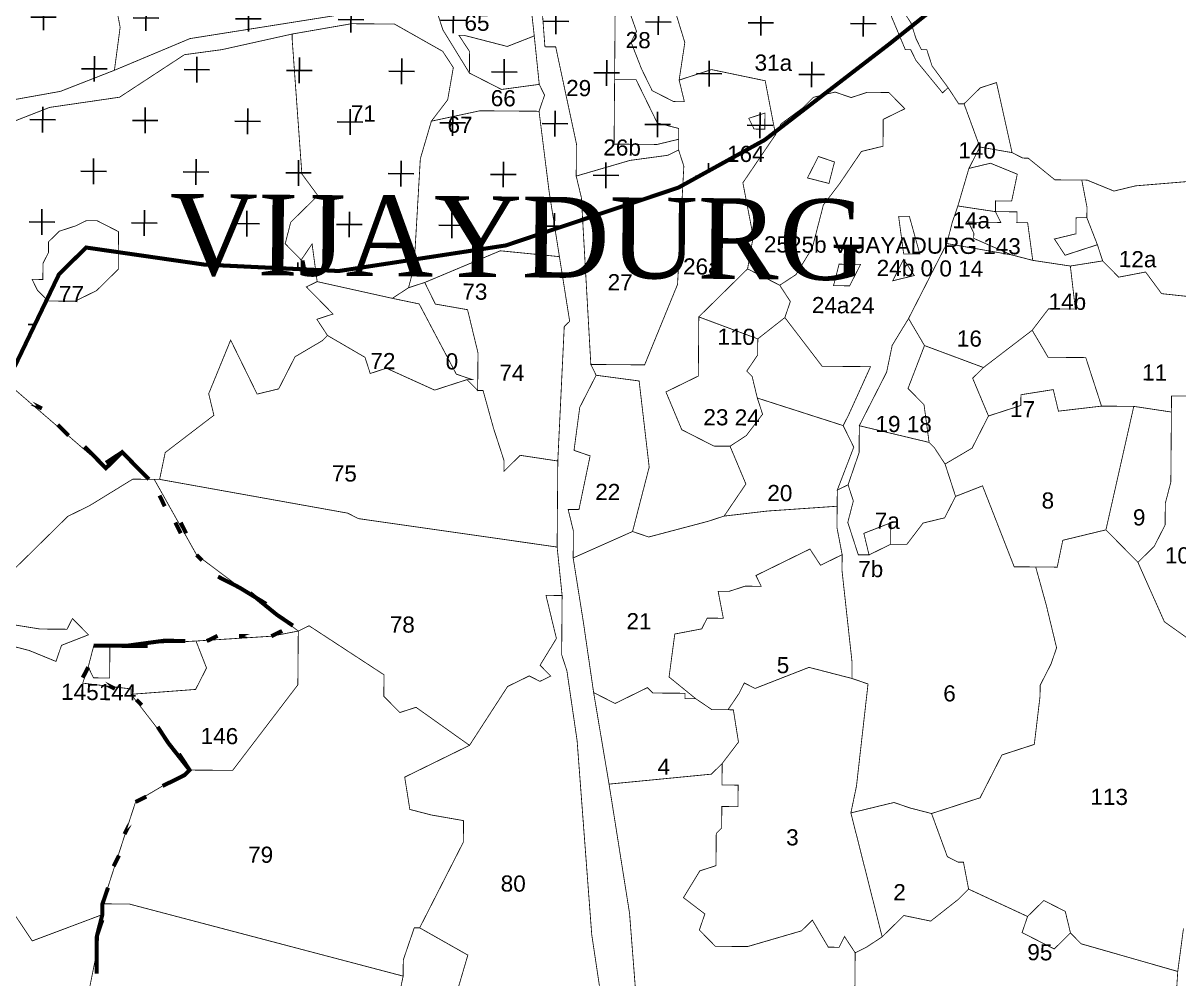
# Model space of a CAD drawing. Header units: metres. Extents: x 317370 to 326712, y 1824935 to 1838812.
# Drawn here: x 321737 to 322603, y 1830154 to 1830871 of the extents above; entities that cross this region are included whole.
import ezdxf

# ---------------------------------------------------------------- set-up
doc = ezdxf.new("R2010")
doc.units = ezdxf.units.M
doc.header["$MEASUREMENT"] = 0
for name, color, linetype in [('500M CRZ LINE', 11, 'Continuous'), ('NDZ-500M FROM CRZ', 2, 'Continuous'), ('SURVEY NO.', 7, 'Continuous'), ('SURVEY PLOT BOUNDARY', 35, 'Continuous'), ('VILLAGE BOUNDARY', 212, 'Continuous'), ('VILLAGE NAME', 3, 'Continuous')]:
    doc.layers.add(name, color=color, linetype=linetype)
doc.styles.add('PDF Arial', font='arial.ttf')
doc.styles.get("Standard").update_dxf_attribs({"font": 'times.ttf'})

# ---------------------------------------------------------------- blocks, each defined once
blk = doc.blocks.new('81')
at = {"layer": 'NDZ-500M FROM CRZ'}
h = blk.add_hatch(dxfattribs=at)
h.set_pattern_fill('CROSS', color=256, scale=6.046777579674942, angle=-0.4508320235141904)
h.set_pattern_definition([(359.5491679764858, (306983.8735217016, 1824194.798318824), (38.69797308783822, 38.09372489736284), [19.19851881546794, -57.59555644640383]), (89.54916797648582, (306993.3969529259, 1824185.123825552), (-38.09372489736285, 38.69797308783821), [19.19851881546794, -57.59555644640382])])
h.paths.add_polyline_path([(321670.2470988897, 1830521.936392149), (321731.4380678475, 1830614.182838059), (321764.2233835469, 1830682.462839813), (321784.5357817334, 1830702.461237299), (321873.1173079249, 1830689.669281549), (321973.8545345101, 1830684.844968197), (322098.9666053625, 1830704.018732109), (322228.2998147802, 1830747.349156036), (322293.0774034931, 1830783.12425497), (322386.3558105309, 1830854.959986606), (322471.5409625592, 1830922.827671575), (322524.384986779, 1830978.854900693), (322574.76348304, 1831047.47664018), (322567.8202280535, 1831073.96248154), (322563.7464162497, 1831113.089810265), (322563.3175180184, 1831138.114130778), (322559.7761104463, 1831165.352310052), (322550.631277331, 1831196.387656911), (322524.3680509081, 1831232.848802759), (322504.1825395552, 1831228.975990027), (322475.787847179, 1831235.868165659), (322452.0331229523, 1831239.808232777), (322423.0444575947, 1831254.736175185), (322395.4396134652, 1831287.465614378), (322373.3357820483, 1831308.672998219), (322365.6606851143, 1831298.603950608), (322361.5664333772, 1831290.572875324), (322361.5347116688, 1831286.541479141), (322349.2838461265, 1831266.47964815), (322345.2214000782, 1831262.479968388), (322345.1579566614, 1831254.417176022), (322341.0637049242, 1831246.386100738), (322336.9378154591, 1831234.323628609), (322332.811925994, 1831222.261156481), (322324.6552282085, 1831210.230401435), (322316.5302521313, 1831202.231042573), (322312.4043626661, 1831190.168570445), (322292.060242755, 1831166.138776776), (322283.9035449695, 1831154.10802173), (322275.7785688923, 1831146.108662868), (322267.6535928152, 1831138.109304006), (322263.5911467668, 1831134.109624244), (322255.4661706896, 1831126.110265382), (322243.3104702724, 1831118.142622941), (322231.1864915637, 1831114.206376684), (322223.0615154865, 1831106.207017822), (322219.0307071661, 1831106.238734905), (322214.9682604569, 1831102.238971163), (322206.8750060881, 1831098.271008484), (322198.7183083025, 1831086.240253438), (322194.6875839625, 1831086.27196986), (322190.6251379141, 1831082.272290099), (322182.5318835453, 1831078.30432742), (322174.4069074682, 1831070.304968558), (322170.3761831282, 1831070.33668498), (322166.3136530994, 1831066.337005879), (322158.1886770222, 1831058.337647017), (322150.0637849255, 1831050.338287494), (322137.9080005279, 1831042.370645714), (322129.7831084311, 1831034.371286191), (322125.7523001107, 1831034.403003274), (322121.6898540623, 1831030.403323512), (322109.5341536452, 1831022.435681072), (322097.4101749363, 1831018.499434815), (322085.2861122472, 1831014.563189219), (322073.13041183, 1831006.595546779), (322061.0064331212, 1831002.659300521), (322048.9141761207, 1831002.754450448), (322036.790197412, 1830998.818204191), (322032.7593890915, 1830998.849921274), (322028.7286647515, 1830998.881637695), (322016.6046860427, 1830994.945391438), (322004.4806233535, 1830991.009145842), (321992.3566446447, 1830987.072899585), (321988.3259203047, 1830987.104616007), (321984.2951119842, 1830987.13633309), (321980.2643876442, 1830987.168049512), (321964.1413223234, 1830987.294916521), (321960.078876275, 1830983.295236759), (321956.048151935, 1830983.326953181), (321952.0173436146, 1830983.358670264), (321943.9558109542, 1830983.422103768), (321931.8635539538, 1830983.517253695), (321927.8328296138, 1830983.548970117), (321923.8020212933, 1830983.580687199), (321911.7414860013, 1830987.707233309), (321899.6492290008, 1830987.802383235), (321891.6194180488, 1830991.897212923), (321887.5886937088, 1830991.928929345), (321883.5578853884, 1830991.960646428), (321875.5281584167, 1830996.055475455), (321871.4973500963, 1830996.087192538), (321863.4358174359, 1830996.150626042), (321851.4070038522, 1831004.308568335), (321839.3147468518, 1831004.403718262), (321811.0994245305, 1831004.625735197), (321778.8533778692, 1831004.879468555), (321766.7611208688, 1831004.974618481), (321762.7303965288, 1831005.006334903), (321754.6688638683, 1831005.069768407), (321742.576606868, 1831005.164918334), (321730.5159875955, 1831009.291465104), (321718.423730595, 1831009.386615031), (321706.363195303, 1831013.51316114), (321698.3333843509, 1831017.607990828), (321694.3026600109, 1831017.63970725), (321690.3035733989, 1831021.702820516), (321682.2421247188, 1831021.76625336), (321678.2430381068, 1831025.829366626), (321674.2440354752, 1831029.892479231), (321662.1835001831, 1831034.019025341), (321650.154602619, 1831042.176968295), (321638.1257890353, 1831050.334910588), (321630.1276997917, 1831058.46113646), (321618.098886208, 1831066.619078753), (321609.10104362, 1831075.761074922), (321606.0066292075, 1831066.714228679), (321597.849931422, 1831054.683473633), (321593.7240419569, 1831042.621001505), (321589.6615119281, 1831038.621322405), (321585.535622463, 1831026.558850276), (321577.4106463858, 1831018.559491414), (321569.2539486003, 1831006.528736368), (321561.1290565035, 1830998.529376845), (321557.0665264747, 1830994.529697745), (321548.9415503975, 1830986.530338882), (321536.7858499804, 1830978.562696442), (321528.6608739032, 1830970.56333758), (321516.505173486, 1830962.59569514), (321512.474449146, 1830962.627411561), (321508.4119191172, 1830958.627732461), (321500.3187487288, 1830954.659769121), (321496.2562187001, 1830950.66009002), (321500.2553053121, 1830946.596976754), (321504.190864527, 1830934.471071782), (321508.1264237419, 1830922.34516681), (321508.0312586168, 1830910.25097826), (321507.9043717833, 1830894.125393527), (321511.8400149786, 1830881.999487894), (321507.7140415331, 1830869.937016426), (321507.6188764079, 1830857.842827876), (321507.4919895745, 1830841.717243143), (321503.3661001093, 1830829.654771014), (321499.2402099834, 1830817.592214906), (321495.1142365378, 1830805.529743438), (321490.9883470727, 1830793.46727131), (321486.9576227327, 1830793.498987732), (321470.5807837449, 1830761.374685274), (321466.4548942798, 1830749.312213146), (321458.2981964942, 1830737.2814581), (321458.2664747859, 1830733.250061917), (321437.9223548748, 1830709.220268247), (321433.8281031376, 1830701.189192963), (321425.7032110409, 1830693.18983344), (321417.5465132553, 1830681.159078395), (321409.4215371782, 1830673.159719532), (321397.265836761, 1830665.192077092), (321389.1408606838, 1830657.19271823), (321377.016881975, 1830653.256471973), (321364.8611815578, 1830645.288829532), (321352.7371188686, 1830641.352583936), (321340.5814184514, 1830633.384941496), (321328.4574397426, 1830629.448695239), (321316.3651827422, 1830629.543845165), (321267.8374622182, 1830609.767464615), (321239.5269747718, 1830597.895293), (321239.4952530634, 1830593.863896817), (321231.433720403, 1830593.927330321), (321186.9368081994, 1830574.119232688), (321178.875275539, 1830574.182666193), (321174.8128294906, 1830570.182986431), (321142.5033394126, 1830562.373927422), (321094.0073399362, 1830546.628859074), (321082.4495723165, 1830542.397439716), (321105.5603278816, 1830477.999974021), (321167.0189421435, 1830378.969658627), (321185.0335050293, 1830332.235377715), (321205.1358515103, 1830266.719698065), (321293.5784906148, 1830295.096461383), (321435.0991221856, 1830350.425923956), (321524.0929465733, 1830390.042119223), (321617.3397152541, 1830457.846370023)])
at = {"layer": '500M CRZ LINE', "ltscale": 0.5, "const_width": 3.023388789837471, "flags": 128}
blk.add_lwpolyline([(321199.5062885362, 1830264.913456441), (321293.5784906148, 1830295.096461384), (321435.0991221856, 1830350.425923956), (321524.0929465733, 1830390.042119223), (321617.3397152541, 1830457.846370023), (321670.2470988897, 1830521.936392149), (321731.4380678475, 1830614.182838059), (321764.2233835469, 1830682.462839813), (321784.5357817334, 1830702.4612373), (321873.1173079249, 1830689.669281549), (321973.8545345101, 1830684.844968197), (322098.9666053625, 1830704.018732109), (322228.2998147802, 1830747.349156036), (322293.0774034931, 1830783.124254971), (322386.3558105309, 1830854.959986606), (322471.5409625592, 1830922.827671575), (322524.384986779, 1830978.854900693), (322577.3558138511, 1831051.007715198), (322577.3558138511, 1831051.007715198)], dxfattribs=at)
at = {"layer": 'NDZ-500M FROM CRZ', "const_width": 3.023388789837471, "flags": 128}
blk.add_lwpolyline([(321731.4380678475, 1830614.182838059), (321764.2233835469, 1830682.462839813), (321784.5357817334, 1830702.4612373), (321873.1173079249, 1830689.669281549), (321973.8545345101, 1830684.844968197), (322098.9666053625, 1830704.018732109), (322228.2998147802, 1830747.349156036), (322293.0774034931, 1830783.124254971), (322386.3558105309, 1830854.959986606), (322471.5409625592, 1830922.827671575)], dxfattribs=at)
at = {"layer": 'SURVEY PLOT BOUNDARY', "lineweight": 18, "const_width": 0.6046777579674942}
for points in [[(322590.2156746596, 1829611.608557985), (322592.816855407, 1829942.183129002), (322593.0706297348, 1829974.43438245), (322593.1340731516, 1829982.497174816), (322593.4830119436, 1830026.842532834), (322593.8319507357, 1830071.187890851), (322597.9896458897, 1830087.281758502), (322602.5913609804, 1830159.815173381), (322606.8758589873, 1830192.034626426)], [(322615.3159860931, 1830752.367146794), (322570.9458767426, 1830748.684634555), (322554.7911736938, 1830744.78010472), (322534.7008274497, 1830753.001480517), (322530.6700191293, 1830753.0331976), (322510.5162294685, 1830753.191781031), (322490.4893266411, 1830769.475949195), (322486.4586023011, 1830769.507665617), (322478.428791349, 1830773.602495305), (322466.7489172182, 1830826.105879596), (322454.6249385094, 1830822.169633339), (322442.4375157231, 1830810.170510735), (322438.4067074027, 1830810.202227817), (322430.4403405281, 1830822.359933852), (322418.4749703612, 1830838.580668512), (322414.5394111463, 1830850.706573484), (322410.5086028259, 1830850.738290567), (322406.5413219027, 1830858.832799356), (322402.6057626877, 1830870.958704328), (322394.6393951525, 1830883.116326382)], [(322174.9186715536, 1830110.768991468), (322163.4291270122, 1830187.460668879), (322152.4787681936, 1830332.686166048), (322144.8297017224, 1830385.157749276), (322140.8940585271, 1830397.283654908), (322141.2429973192, 1830441.629012926), (322137.4977683545, 1830477.943294998), (322138.0053163493, 1830542.445717912), (322142.8290833986, 1830643.198906075), (322146.8916134274, 1830647.198585176), (322139.2107412675, 1830695.638772881), (322131.5298691075, 1830744.078960586), (322123.9441620727, 1830804.613336841), (322128.0701355182, 1830816.675808308), (322124.1027712753, 1830824.770401738), (322120.3575423107, 1830861.084683811), (322112.8352786926, 1830929.681852433)], [(322394.6393951525, 1830883.116326382), (322402.6057626877, 1830870.958704328), (322406.5413219027, 1830858.832799356), (322410.5086028259, 1830850.738290567), (322414.5394111463, 1830850.706573484), (322418.4749703612, 1830838.580668512), (322430.4403405281, 1830822.359933852), (322426.3778938189, 1830818.360170111), (322406.4144350692, 1830842.707214622), (322402.4471541459, 1830850.801723411), (322398.4163458255, 1830850.833440493), (322386.5461407836, 1830879.148363703)], [(322124.7054837344, 1830901.366929223), (322128.3556315544, 1830852.958457939), (322136.4170802344, 1830852.895025096), (322151.9691541437, 1830780.202942805), (322151.7788238935, 1830756.014565705), (322155.6826614, 1830739.85726455), (322162.7608211009, 1830614.82054936), (322166.7281860046, 1830606.726039911), (322154.4455147735, 1830582.632813398), (322150.1610167665, 1830550.413360353), (322162.2215520586, 1830546.286814243), (322153.8428016536, 1830506.036201933), (322145.7813529736, 1830506.099634777), (322149.6851904801, 1830489.942333622), (322149.5265819383, 1830469.785352705), (322157.2074540982, 1830421.345165), (322164.8566045498, 1830368.873581111), (322176.4095925079, 1830300.244696067), (322191.7712521866, 1830203.364237338), (322202.7533333744, 1830062.170220332)], [(322007.6549455479, 1830882.129731809), (321862.3572793512, 1830859.083155808), (321805.7363884388, 1830835.338811917), (321810.0208864458, 1830867.558264963), (321806.1487706477, 1830887.746962301)], [(322386.5461407836, 1830879.148363703), (322398.4163458255, 1830850.833440493), (322402.4471541459, 1830850.801723411), (322406.4144350692, 1830842.707214622), (322426.3778938189, 1830818.360170111), (322430.4403405281, 1830822.359933852), (322438.4067074027, 1830810.202227817), (322442.4375157231, 1830810.170510735), (322454.2759990565, 1830777.824191341), (322446.0875795626, 1830761.762040112), (322437.8039949436, 1830733.605700333), (322433.6781054785, 1830721.543228205), (322429.5204103246, 1830705.449360554), (322400.8610680665, 1830649.231830261), (322388.6102025242, 1830629.169999271), (322384.4207856619, 1830609.044735437), (322363.9497789173, 1830568.889357034), (322363.7911703755, 1830548.732376117), (322355.539306804, 1830524.607348541), (322347.4461364156, 1830520.639385201), (322359.7921677438, 1830552.795488722), (322351.8575219169, 1830568.98450696), (322355.9516896736, 1830577.015582905), (322372.3602503699, 1830613.171281546), (322336.0833953882, 1830613.456731986), (322308.1536524227, 1830649.961313911), (322312.2795418878, 1830662.02378604), (322304.3131743525, 1830674.181408094), (322316.4688747696, 1830682.149050535), (322328.7198242923, 1830702.210880864), (322337.0350466393, 1830734.398617488), (322349.2542744537, 1830750.429051634), (322365.5675860443, 1830774.490562386), (322381.7223730735, 1830778.39509156), (322381.8809816154, 1830798.552072477), (322398.0674063726, 1830806.487998496), (322386.0703144973, 1830818.677336972), (322369.9473331568, 1830818.804203321), (322357.8232704676, 1830814.867957724), (322345.7627351756, 1830818.994503834), (322329.6080321267, 1830815.089973999), (322321.4830560496, 1830807.090615137), (322305.2648256036, 1830795.123293596), (322301.1706578468, 1830787.092217651), (322297.2984580683, 1830807.280915651), (322293.426342931, 1830827.46969697), (322253.182207026, 1830835.849656198), (322228.9342496084, 1830827.977163684), (322233.187025907, 1830856.165220546), (322209.6052243653, 1830932.952047883)], [(321806.1487706477, 1830887.746962301), (321810.0208864458, 1830867.558264963), (321805.7363884388, 1830835.338811917), (321765.3019216228, 1830819.530310065), (321700.7146631752, 1830807.94358823), (321692.6531305147, 1830808.007021734), (321660.5022489786, 1830820.354943642), (321604.1350484136, 1830828.86185386), (321571.8572793831, 1830825.084107053), (321567.953358557, 1830841.24149285), (321552.0207074668, 1830865.556736299), (321560.1139618356, 1830869.524698978), (321560.2725703774, 1830889.681679894)], [(322047.9308031612, 1830877.781168763), (322051.8663623761, 1830865.655263791), (322071.7663783699, 1830833.245510893), (322095.8558105653, 1830820.960937849), (322124.1027712753, 1830824.770401738), (322128.0701355182, 1830816.675808308), (322123.9441620727, 1830804.613336841), (322079.605858411, 1830804.962220125), (322043.2655600125, 1830797.184878198), (322055.4847878268, 1830813.215312344), (322059.7058430779, 1830837.372057003), (322051.7394755426, 1830849.529679058), (322015.6213130832, 1830869.972109754), (321983.3751824415, 1830870.225843772), (321938.973435363, 1830862.511934689), (321886.4784339158, 1830850.830062927), (321858.2313898861, 1830847.020683679), (321809.6085035762, 1830815.150030598), (321757.1452238373, 1830807.49955502), (321696.4935246045, 1830783.786928212)], [(321700.7146631752, 1830807.94358823), (321765.3019216228, 1830819.530310065), (321805.7363884388, 1830835.338811917), (321862.3572793512, 1830859.083155808), (322007.6549455479, 1830882.129731809)], [(321696.4935246045, 1830783.786928212), (321757.1452238373, 1830807.49955502), (321809.6085035762, 1830815.150030598), (321858.2313898861, 1830847.020683679), (321886.4784339158, 1830850.830062927), (321938.973435363, 1830862.511934689), (321938.9417136547, 1830858.480538506), (321946.2102029449, 1830757.632116436), (321958.1755731119, 1830741.411381776), (321937.8631749092, 1830721.41298429), (321933.7055637357, 1830705.319115979), (321945.702655611, 1830693.129777502), (321953.8593533965, 1830705.160532548), (321957.6680257779, 1830676.909042842), (321949.5747714092, 1830672.941080163), (321969.5699525281, 1830652.625515816), (321957.4459738194, 1830648.689269559), (321965.4123413546, 1830636.531647504), (321961.3498113258, 1830632.531968403), (321941.1008565399, 1830620.596363284), (321928.8182692892, 1830596.50313611), (321912.6635662404, 1830592.598606275), (321892.8269936633, 1830633.07115154), (321876.3867112587, 1830592.884056715), (321880.2905487652, 1830576.72675556), (321843.7917258053, 1830548.792432055), (321839.6023082822, 1830528.667084241), (321835.5715839422, 1830528.698800662), (321831.5408596022, 1830528.730517084), (321811.545679144, 1830549.046165413), (321799.3581723773, 1830537.047043469), (321719.2823674174, 1830606.21519563)], [(321719.2823674174, 1830606.21519563), (321799.3581723773, 1830537.047043469), (321811.545679144, 1830549.046165413), (321831.5408596022, 1830528.730517084), (321819.4485186214, 1830528.825667671), (321787.0438634182, 1830508.922420112), (321770.857438661, 1830500.986494093), (321730.2326422556, 1830460.989699122)], [(321725.757730018, 1830404.581869637), (321741.8490736305, 1830400.423606444), (321761.9394198746, 1830392.202230647), (321766.0653093397, 1830404.264702775), (321786.2825424173, 1830412.168911711), (321774.285450542, 1830424.358250187), (321770.1912827853, 1830416.327174242), (321750.0374931244, 1830416.485757673), (321697.701100219, 1830424.960866828)], [(321730.2326422556, 1830460.989699122), (321770.857438661, 1830500.986494093), (321787.0438634182, 1830508.922420112), (321819.4485186214, 1830528.825667671), (321831.5408596022, 1830528.730517084), (321835.5715839422, 1830528.698800662), (321867.3735266863, 1830472.005520738), (321943.5138570725, 1830414.963356869), (321923.3283457033, 1830411.090544116), (321866.8659793523, 1830407.503181804), (321802.3421643214, 1830403.979252335), (321790.249907321, 1830404.074402261), (321786.092212167, 1830387.980534611), (321781.9663227019, 1830375.918062482), (321818.2113719949, 1830371.60121652), (321818.1796502865, 1830367.569820336), (321862.0739340114, 1830310.781389825), (321821.5760244395, 1830286.910179586), (321796.7887133383, 1830210.503868635), (321796.7252699215, 1830202.441076268), (321744.1668250576, 1830182.69641214), (321684.40333432, 1830271.862962447)], [(322606.8758589873, 1830192.034626426), (322602.5913609804, 1830159.815173381), (322530.1963435392, 1830180.543054517), (322522.1982542956, 1830188.669280388), (322518.294416789, 1830204.826581543), (322502.2347948849, 1830213.016240919), (322490.0473727594, 1830201.017202295), (322445.8675936591, 1830221.523067157), (322441.995477861, 1830241.711764496), (322437.964753521, 1830241.743480918), (322429.9349425689, 1830245.838310605), (322418.0964598963, 1830278.184713979), (322454.4683960227, 1830289.99345275), (322470.8452350105, 1830322.117755208), (322495.0931924281, 1830329.990247722), (322499.4094961239, 1830366.24109629), (322499.4729395406, 1830374.303888656), (322507.6612750541, 1830390.366040546), (322511.7872484996, 1830402.428512014), (322503.9794895062, 1830434.743114985), (322496.1400088044, 1830463.026321774), (322512.2630741252, 1830462.899454765), (322516.4524070071, 1830483.024719259), (322548.7618970851, 1830490.833778269), (322572.7561648161, 1830466.455100655), (322592.5610156849, 1830421.951159207), (322632.646543048, 1830393.414219061)], [(322062.3112399158, 1830143.908228016), (322070.5948245349, 1830172.064567795), (322034.4765780951, 1830192.506999152), (322067.2301720903, 1830256.755604729), (322067.3570595846, 1830272.881273443), (322043.2042672921, 1830277.102969479), (322027.1129236796, 1830281.261232672), (322023.2725295899, 1830305.481326194), (322071.8319718222, 1830329.289102928), (322100.3961489552, 1830373.41244467), (322116.5826576928, 1830381.348370028), (322124.6124686448, 1830377.25354034), (322132.7056390332, 1830381.221503679), (322124.70763377, 1830389.34772889), (322136.9584993122, 1830409.40955988), (322129.1507403188, 1830441.724162852), (322141.2429973192, 1830441.629012926), (322140.8940585271, 1830397.283654908), (322144.8297017224, 1830385.157749276), (322152.4787681936, 1830332.686166048), (322163.4291270122, 1830187.460668879), (322174.9186715536, 1830110.768991468)], [(322202.7533333744, 1830062.170220332), (322191.7712521866, 1830203.364237338), (322176.4095925079, 1830300.244696067), (322253.0573862476, 1830307.704871793), (322261.1823623248, 1830315.704230655), (322261.0554754913, 1830299.578645922), (322273.1477324917, 1830299.483495995), (322273.0208456583, 1830283.357911262), (322260.9285886578, 1830283.453061188), (322260.8017018244, 1830267.327476455), (322256.7392557759, 1830263.327796693), (322256.5489248649, 1830239.139335613), (322244.4249461561, 1830235.203089355), (322232.1739966334, 1830215.141259026), (322248.2018968291, 1830202.920203467), (322244.076007364, 1830190.857731338), (322256.0730992393, 1830178.668392862), (322280.2576132402, 1830178.478093009), (322320.660357687, 1830190.255114697), (322328.7853337642, 1830198.25447356), (322340.7189822227, 1830178.002342716), (322348.7805148832, 1830177.938909212), (322352.8746826399, 1830185.969985157), (322360.8410501753, 1830173.812363102), (322360.5555547999, 1830137.529797451)], [(322360.5555547999, 1830137.529797451), (322360.8410501753, 1830173.812363102), (322368.934304544, 1830177.780325781), (322381.0900049612, 1830185.747968221), (322397.3399571155, 1830201.746685945), (322417.462025068, 1830197.556706331), (322437.7427015624, 1830213.523707634), (322445.8675936591, 1830221.523067157), (322490.0473727594, 1830201.017202295), (322485.9213993138, 1830188.954730828), (322510.01083217, 1830176.670241764), (322522.1982542956, 1830188.669280388), (322530.1963435392, 1830180.543054517), (322602.5913609804, 1830159.815173381), (322597.9896458897, 1830087.281758502)], [(321771.4939395444, 1830069.59530207), (321792.472493623, 1830174.253019406), (321792.5676587481, 1830186.347207957), (321796.7252699215, 1830202.441076268), (321796.7887133383, 1830210.503868635), (321816.9425029992, 1830210.345285204), (322022.0988257193, 1830156.319583428), (322001.1519933491, 1830055.693262275)]]:
    blk.add_lwpolyline(points, dxfattribs=at)
for points in [[(322228.9342496084, 1830827.977163684), (322232.8380864541, 1830811.819778549), (322224.7765537937, 1830811.883212053), (322208.71701587, 1830820.072870768), (322200.7823707039, 1830836.261972987), (322192.8794465853, 1830856.482387408), (322196.973614342, 1830864.513463353), (322181.1995717937, 1830908.985687718), (322177.3590937235, 1830933.205781901), (322181.5167888774, 1830949.299649552), (322201.7023002467, 1830953.172462305), (322209.6052243653, 1830932.952047883), (322233.187025907, 1830856.165220546)], [(322112.8352786926, 1830929.681852433), (322120.3575423107, 1830861.084683811), (322100.1403092331, 1830853.180474875), (322067.9577059885, 1830861.497000599), (322063.9268976682, 1830861.528717682), (322071.8932652035, 1830849.371095627), (322071.7663783699, 1830833.245510893), (322051.8663623761, 1830865.655263791), (322047.9308031612, 1830877.781168763), (322040.2499310012, 1830926.221356469), (322044.4709855915, 1830950.378017147), (322052.4690748352, 1830942.251791276), (322080.5257886146, 1830921.872793423)], [(322121.0236981865, 1830945.744003661), (322141.145766139, 1830941.554024047), (322165.2033933064, 1830925.238139461), (322181.1995717937, 1830908.985687718), (322180.5651376263, 1830828.357764051), (322180.184476465, 1830779.98092587), (322212.4305231263, 1830779.727192512), (322228.5853101555, 1830783.631721687), (322228.5218667387, 1830775.56892932), (322220.42861237, 1830771.600966641), (322192.1815683403, 1830767.791587393), (322151.7788238935, 1830756.014565705), (322151.9691541437, 1830780.202942805), (322136.4170802344, 1830852.895025096), (322128.3556315544, 1830852.958457939), (322124.7054837344, 1830901.366929223), (322120.9602547698, 1830937.681211295)], [(322228.9342496084, 1830827.977163684), (322253.182207026, 1830835.849656198), (322293.426342931, 1830827.46969697), (322297.2984580683, 1830807.280915651), (322301.1706578468, 1830787.092217651), (322276.7005644902, 1830750.999952514), (322284.444880067, 1830710.622557176), (322280.2238254767, 1830686.465896497), (322243.6614751196, 1830650.468781287), (322243.3125363276, 1830606.12342327), (322219.0328572016, 1830594.219534572), (322230.9030622434, 1830565.904611362), (322254.9924111192, 1830553.62012296), (322267.0847521, 1830553.524972372), (322278.954956481, 1830525.209965182), (322262.6415609099, 1830501.148455091), (322250.5175822011, 1830497.212208834), (322206.0841134143, 1830485.466903567), (322194.0234941418, 1830489.593450338), (322206.4964956231, 1830537.875053951), (322198.9425109575, 1830602.44091037), (322166.7281860046, 1830606.726039911), (322162.7608211009, 1830614.82054936), (322203.0684004226, 1830614.503382498), (322227.7288240294, 1830674.784024735), (322232.4574259536, 1830763.443024348), (322228.5218667387, 1830775.56892932), (322228.5853101555, 1830783.631721687), (322228.6487535723, 1830791.694514054), (322212.5574099598, 1830795.852777246), (322196.6881189667, 1830828.230897703), (322180.5651376263, 1830828.357764051), (322181.1995717937, 1830908.985687718), (322196.973614342, 1830864.513463353), (322192.8794465853, 1830856.482387408), (322200.7823707039, 1830836.261972987), (322208.71701587, 1830820.072870768), (322224.7765537937, 1830811.883212053), (322232.8380864541, 1830811.819778549)], [(321938.973435363, 1830862.511934689), (321983.3751824415, 1830870.225843772), (322015.6213130832, 1830869.972109754), (322051.7394755426, 1830849.529679058), (322059.7058430779, 1830837.372057003), (322055.4847878268, 1830813.215312344), (322043.2655600125, 1830797.184878198), (322034.9820593739, 1830769.028537758), (322030.3168168861, 1830688.432331173), (322026.1592057126, 1830672.338462861), (322014.0035052954, 1830664.370820421), (321957.6680257779, 1830676.909042842), (321953.8593533965, 1830705.160532548), (321945.702655611, 1830693.129777502), (321933.7055637357, 1830705.319115979), (321937.8631749092, 1830721.41298429), (321958.1755731119, 1830741.411381776), (321946.2102029449, 1830757.632116436), (321938.9417136547, 1830858.480538506)], [(322124.1027712753, 1830824.770401738), (322095.8558105653, 1830820.960937849), (322071.7663783699, 1830833.245510893), (322071.8932652035, 1830849.371095627), (322063.9268976682, 1830861.528717682), (322067.9577059885, 1830861.497000599), (322100.1403092331, 1830853.180474875), (322120.3575423107, 1830861.084683811)], [(322228.5853101555, 1830783.631721687), (322212.4305231263, 1830779.727192512), (322180.184476465, 1830779.98092587), (322180.5651376263, 1830828.357764051), (322196.6881189667, 1830828.230897703), (322212.5574099598, 1830795.852777246), (322228.6487535723, 1830791.694514054)], [(322442.4375157231, 1830810.170510735), (322454.6249385094, 1830822.169633339), (322466.7489172182, 1830826.105879596), (322478.428791349, 1830773.602495305), (322454.2759990565, 1830777.824191341)], [(322386.0703144973, 1830818.677336972), (322398.0674063726, 1830806.487998496), (322381.8809816154, 1830798.552072477), (322381.7223730735, 1830778.39509156), (322365.5675860443, 1830774.490562386), (322349.2542744537, 1830750.429051634), (322337.0350466393, 1830734.398617488), (322328.7198242923, 1830702.210880864), (322316.4688747696, 1830682.149050535), (322304.3131743525, 1830674.181408094), (322280.2238254767, 1830686.465896497), (322284.444880067, 1830710.622557176), (322276.7005644902, 1830750.999952514), (322301.1706578468, 1830787.092217651), (322305.2648256036, 1830795.123293596), (322321.4830560496, 1830807.090615137), (322329.6080321267, 1830815.089973999), (322345.7627351756, 1830818.994503834), (322357.8232704676, 1830814.867957724), (322369.9473331568, 1830818.804203321)], [(322123.9441620727, 1830804.613336841), (322131.5298691075, 1830744.078960586), (322139.2107412675, 1830695.638772881), (322094.9041593141, 1830700.019052348), (322038.2831844214, 1830676.274709119), (322026.1592057126, 1830672.338462861), (322030.3168168861, 1830688.432331173), (322034.9820593739, 1830769.028537758), (322043.2655600125, 1830797.184878198), (322079.605858411, 1830804.962220125)], [(322281.1120333112, 1830799.344989632), (322293.2360120199, 1830803.281235889), (322293.1408468948, 1830791.187047339), (322285.0793142344, 1830791.250480843)], [(322293.1408468948, 1830791.187047339), (322293.2360120199, 1830803.281235889), (322281.1120333112, 1830799.344989632), (322285.0793142344, 1830791.250480843)], [(322162.7608211009, 1830614.82054936), (322155.6826614, 1830739.85726455), (322151.7788238935, 1830756.014565705), (322192.1815683403, 1830767.791587393), (322220.42861237, 1830771.600966641), (322228.5218667387, 1830775.56892932), (322232.4574259536, 1830763.443024348), (322227.7288240294, 1830674.784024735), (322203.0684004226, 1830614.503382498)], [(322490.4893266411, 1830769.475949195), (322510.5162294685, 1830753.191781031), (322530.6700191293, 1830753.0331976), (322534.5422189079, 1830732.8444996), (322534.4787754911, 1830724.781707234), (322526.4172428307, 1830724.845140738), (322526.3220777056, 1830712.750952188), (322510.1672906763, 1830708.846423014), (322518.1336582116, 1830696.688800959), (322542.3816996097, 1830704.561292812), (322546.3172588245, 1830692.43538784), (322522.1010231153, 1830688.59429151), (322493.9174225024, 1830692.847704628), (322490.1086661406, 1830721.099194995), (322482.0472174606, 1830721.162627839), (322482.1106608773, 1830729.225420205), (322465.9875955565, 1830729.352287214), (322466.0510389732, 1830737.415079581), (322478.1432959737, 1830737.319929655), (322482.3327128359, 1830757.445193489), (322462.2423665918, 1830765.666569286), (322446.0875795626, 1830761.762040112), (322454.2759990565, 1830777.824191341), (322478.428791349, 1830773.602495305), (322486.4586023011, 1830769.507665617)], [(322325.1013981808, 1830754.650748331), (322333.2898176747, 1830770.71289956), (322345.3503529667, 1830766.58635345), (322341.1927417932, 1830750.492485139)], [(322325.1013981808, 1830754.650748331), (322341.1927417932, 1830750.492485139), (322345.3503529667, 1830766.58635345), (322333.2898176747, 1830770.71289956)], [(322482.3327128359, 1830757.445193489), (322478.1432959737, 1830737.319929655), (322466.0510389732, 1830737.415079581), (322465.9875955565, 1830729.352287214), (322437.8039949436, 1830733.605700333), (322446.0875795626, 1830761.762040112), (322462.2423665918, 1830765.666569286)], [(322615.3159860931, 1830752.367146794), (322655.5284002897, 1830739.955791381), (322683.6802791943, 1830731.670982079), (322679.4591406236, 1830707.514322062), (322658.2902562948, 1830578.668227624), (322630.0432122652, 1830574.858848377), (322630.1700990986, 1830590.98443311), (322650.5459407181, 1830619.045622963), (322646.5786597949, 1830627.140131752), (322650.70454926, 1830639.20260388), (322646.8324334619, 1830659.391301218), (322630.7410898494, 1830663.549564411), (322590.465232236, 1830667.898127456), (322578.4998620691, 1830684.118862116), (322558.3143506999, 1830680.246049364), (322546.3172588245, 1830692.43538784), (322542.3816996097, 1830704.561292812), (322534.4787754911, 1830724.781707234), (322534.5422189079, 1830732.8444996), (322530.6700191293, 1830753.0331976), (322534.7008274497, 1830753.001480517), (322554.7911736938, 1830744.78010472), (322570.9458767426, 1830748.684634555)], [(322449.7059216938, 1830709.322173306), (322477.8260788899, 1830697.005967821), (322429.5204103246, 1830705.449360554), (322433.6781054785, 1830721.543228205), (322437.8039949436, 1830733.605700333), (322465.9875955565, 1830729.352287214), (322469.9548764798, 1830721.257778426), (322445.7703624789, 1830721.448078278), (322449.7376434021, 1830713.35356949)], [(322490.1086661406, 1830721.099194995), (322493.9174225024, 1830692.847704628), (322477.8260788899, 1830697.005967821), (322449.7059216938, 1830709.322173306), (322449.7376434021, 1830713.35356949), (322445.7703624789, 1830721.448078278), (322469.9548764798, 1830721.257778426), (322465.9875955565, 1830729.352287214), (322482.1106608773, 1830729.225420205), (322482.0472174606, 1830721.162627839)], [(321756.352181128, 1830706.714650435), (321764.4771572052, 1830714.714009298), (321776.601135914, 1830718.650255554), (321784.6943902828, 1830722.618218233), (321792.7559229432, 1830722.554784729), (321800.7856499148, 1830718.459955702), (321808.8154608669, 1830714.365126014), (321808.7520174502, 1830706.302333647), (321808.656852325, 1830694.208145097), (321808.5934089083, 1830686.14535273), (321800.4684328311, 1830678.145993868), (321792.3435407344, 1830670.146634345), (321784.2502863656, 1830666.178671666), (321776.1570319968, 1830662.210708987), (321764.0647749963, 1830662.305858914), (321756.0032423359, 1830662.369292418), (321752.0042397043, 1830666.432405023), (321748.0051530922, 1830670.495518289), (321744.037872169, 1830678.590027078), (321752.0994048294, 1830678.526593573), (321752.1311265377, 1830682.557989757), (321752.1945699545, 1830690.620782124), (321756.2887377113, 1830698.651858069)], [(321756.0032423359, 1830662.369292418), (321764.0647749963, 1830662.305858914), (321776.1570319968, 1830662.210708987), (321784.2502863656, 1830666.178671666), (321792.3435407344, 1830670.146634345), (321800.4684328311, 1830678.145993868), (321808.5934089083, 1830686.14535273), (321808.656852325, 1830694.208145097), (321808.7520174502, 1830706.302333647), (321808.8154608669, 1830714.365126014), (321800.7856499148, 1830718.459955702), (321792.7559229432, 1830722.554784729), (321784.6943902828, 1830722.618218233), (321776.601135914, 1830718.650255554), (321764.4771572052, 1830714.714009298), (321756.352181128, 1830706.714650435), (321756.2887377113, 1830698.651858069), (321752.1945699545, 1830690.620782124), (321752.1311265377, 1830682.557989757), (321752.0994048294, 1830678.526593573), (321744.037872169, 1830678.590027078), (321748.0051530922, 1830670.495518289), (321752.0042397043, 1830666.432405023)], [(322397.2109202466, 1830697.640301545), (322393.4022478651, 1830725.89179125), (322401.4637805255, 1830725.828357746), (322409.3031772469, 1830697.545151618)], [(322397.2109202466, 1830697.640301545), (322409.3031772469, 1830697.545151618), (322401.4637805255, 1830725.828357746), (322393.4022478651, 1830725.89179125)], [(322510.1672906763, 1830708.846423014), (322526.3220777056, 1830712.750952188), (322526.4172428307, 1830724.845140738), (322534.4787754911, 1830724.781707234), (322542.3816996097, 1830704.561292812), (322518.1336582116, 1830696.688800959)], [(322522.1010231153, 1830688.59429151), (322525.8779737884, 1830656.311405621), (322505.7241841275, 1830656.469989052), (322493.5050402936, 1830640.439554245), (322457.0061333533, 1830612.505231401), (322412.7947165251, 1830628.979699418), (322400.8610680665, 1830649.231830261), (322429.5204103246, 1830705.449360554), (322477.8260788899, 1830697.005967821), (322493.9174225024, 1830692.847704628)], [(322139.2107412675, 1830695.638772881), (322146.8916134274, 1830647.198585176), (322142.8290833986, 1830643.198906075), (322138.0053163493, 1830542.445717912), (322109.8217157364, 1830546.699131031), (322097.63429295, 1830534.700008427), (322097.6977370276, 1830542.762884774), (322089.8265346175, 1830567.014695379), (322081.9870539156, 1830595.297902167), (322077.9563295756, 1830595.329618589), (322078.1783815342, 1830623.549391873), (322070.3706225408, 1830655.863994844), (322046.2178302483, 1830660.08569088), (322038.2831844214, 1830676.274709119), (322094.9041593141, 1830700.019052348)], [(322388.9908630247, 1830677.546753471), (322397.1791985381, 1830693.608905361), (322405.1455660735, 1830681.451283307)], [(322397.1791985381, 1830693.608905361), (322388.9908630247, 1830677.546753471), (322405.1455660735, 1830681.451283307)], [(322304.3131743525, 1830674.181408094), (322312.2795418878, 1830662.02378604), (322308.1536524227, 1830649.961313911), (322287.8729759283, 1830633.994312609), (322243.6614751196, 1830650.468781287), (322280.2238254767, 1830686.465896497)], [(322348.7784488281, 1830689.958108883), (322364.9014301685, 1830689.831242535), (322356.7130106746, 1830673.769091306), (322344.6207536742, 1830673.864241233)], [(322364.9014301685, 1830689.831242535), (322348.7784488281, 1830689.958108883), (322344.6207536742, 1830673.864241233), (322356.7130106746, 1830673.769091306)], [(322522.1010231153, 1830688.59429151), (322546.3172588245, 1830692.43538784), (322558.3143506999, 1830680.246049364), (322578.4998620691, 1830684.118862116), (322590.465232236, 1830667.898127456), (322630.7410898494, 1830663.549564411), (322646.8324334619, 1830659.391301218), (322650.70454926, 1830639.20260388), (322646.5786597949, 1830627.140131752), (322650.5459407181, 1830619.045622963), (322630.1700990986, 1830590.98443311), (322630.0432122652, 1830574.858848377), (322617.9826769731, 1830578.985394486), (322614.0471177583, 1830591.111299458), (322597.9240524374, 1830591.238166468), (322597.8288873123, 1830579.143977917), (322569.6452866993, 1830583.397391036), (322545.4607726985, 1830583.587690889), (322533.6540110734, 1830619.965406466), (322505.4386887521, 1830620.187423401), (322493.5050402936, 1830640.439554245), (322505.7241841275, 1830656.469989052), (322525.8779737884, 1830656.311405621)], [(322014.0035052954, 1830664.370820421), (322034.1255732478, 1830660.180840807), (322061.9284293799, 1830607.550674148), (322073.9890486524, 1830603.424127378), (322069.9582403319, 1830603.45584446), (322045.7102829143, 1830595.583351946), (322009.5603147661, 1830611.99438712), (321997.4363360573, 1830608.058140863), (321993.5007768424, 1830620.184045835), (321965.4123413546, 1830636.531647504), (321957.4459738194, 1830648.689269559), (321969.5699525281, 1830652.625515816), (321949.5747714092, 1830672.941080163), (321957.6680257779, 1830676.909042842)], [(322077.9563295756, 1830595.329618589), (322069.9582403319, 1830603.45584446), (322073.9890486524, 1830603.424127378), (322061.9284293799, 1830607.550674148), (322034.1255732478, 1830660.180840807), (322014.0035052954, 1830664.370820421), (322026.1592057126, 1830672.338462861), (322038.2831844214, 1830676.274709119), (322046.2178302483, 1830660.08569088), (322070.3706225408, 1830655.863994844), (322078.1783815342, 1830623.549391873)], [(322243.6614751196, 1830650.468781287), (322287.8729759283, 1830633.994312609), (322287.7778108032, 1830621.900124059), (322279.6211130176, 1830609.869369013), (322283.6201156492, 1830605.806256408), (322287.5240371362, 1830589.648954592), (322291.4595963511, 1830577.52304962), (322279.2404525172, 1830561.492614813), (322267.0847521, 1830553.524972372), (322254.9924111192, 1830553.62012296), (322230.9030622434, 1830565.904611362), (322219.0328572016, 1830594.219534572), (322243.3125363276, 1830606.12342327)], [(322308.1536524227, 1830649.961313911), (322336.0833953882, 1830613.456731986), (322372.3602503699, 1830613.171281546), (322355.9516896736, 1830577.015582905), (322351.8575219169, 1830568.98450696), (322287.5240371362, 1830589.648954592), (322283.6201156492, 1830605.806256408), (322279.6211130176, 1830609.869369013), (322287.7778108032, 1830621.900124059), (322287.8729759283, 1830633.994312609)], [(322416.2544501143, 1830556.382851695), (322363.9497789173, 1830568.889357034), (322384.4207856619, 1830609.044735437), (322388.6102025242, 1830629.169999271), (322400.8610680665, 1830649.231830261), (322412.7947165251, 1830628.979699418), (322400.4486858576, 1830596.823679877), (322412.4457777329, 1830584.634341401)], [(322138.0053163493, 1830542.445717912), (322137.4977683545, 1830477.943294998), (321988.51831661, 1830499.273793436), (321980.488505658, 1830503.368623124), (321839.6023082822, 1830528.667084241), (321843.7917258053, 1830548.792432055), (321880.2905487652, 1830576.72675556), (321876.3867112587, 1830592.884056715), (321892.8269936633, 1830633.07115154), (321912.6635662404, 1830592.598606275), (321928.8182692892, 1830596.50313611), (321941.1008565399, 1830620.596363284), (321961.3498113258, 1830632.531968403), (321965.4123413546, 1830636.531647504), (321993.5007768424, 1830620.184045835), (321997.4363360573, 1830608.058140863), (322009.5603147661, 1830611.99438712), (322045.7102829143, 1830595.583351946), (322069.9582403319, 1830603.45584446), (322077.9563295756, 1830595.329618589), (322081.9870539156, 1830595.297902167), (322089.8265346175, 1830567.014695379), (322097.6977370276, 1830542.762884774), (322097.63429295, 1830534.700008427), (322109.8217157364, 1830546.699131031)], [(322460.7514462983, 1830576.190948668), (322448.8811572761, 1830604.505872539), (322457.0061333533, 1830612.505231401), (322493.5050402936, 1830640.439554245), (322505.4386887521, 1830620.187423401), (322533.6540110734, 1830619.965406466), (322545.4607726985, 1830583.587690889), (322513.1830043289, 1830579.810028063), (322509.2790828419, 1830595.967329879), (322485.0628471327, 1830592.126233548), (322484.9994037159, 1830584.063441182)], [(322412.7947165251, 1830628.979699418), (322457.0061333533, 1830612.505231401), (322448.8811572761, 1830604.505872539), (322460.7514462983, 1830576.190948668), (322448.4687750672, 1830552.097722155), (322428.2198202813, 1830540.162117036), (322420.2535367264, 1830552.319738429), (322416.2544501143, 1830556.382851695), (322412.4457777329, 1830584.634341401), (322400.4486858576, 1830596.823679877)], [(322149.5265819383, 1830469.785352705), (322149.6851904801, 1830489.942333622), (322145.7813529736, 1830506.099634777), (322153.8428016536, 1830506.036201933), (322162.2215520586, 1830546.286814243), (322150.1610167665, 1830550.413360353), (322154.4455147735, 1830582.632813398), (322166.7281860046, 1830606.726039911), (322198.9425109575, 1830602.44091037), (322206.4964956231, 1830537.875053951), (322194.0234941418, 1830489.593450338)], [(322287.5240371362, 1830589.648954592), (322351.8575219169, 1830568.98450696), (322359.7921677438, 1830552.795488722), (322347.4461364156, 1830520.639385201), (322347.3509712905, 1830508.545196651), (322294.9193292796, 1830504.926117917), (322262.6415609099, 1830501.148455091), (322278.954956481, 1830525.209965182), (322267.0847521, 1830553.524972372), (322279.2404525172, 1830561.492614813), (322291.4595963511, 1830577.52304962)], [(322545.4607726985, 1830583.587690889), (322569.6452866993, 1830583.397391036), (322548.7618970851, 1830490.833778269), (322516.4524070071, 1830483.024719259), (322512.2630741252, 1830462.899454765), (322496.1400088044, 1830463.026321774), (322480.0170274639, 1830463.153188122), (322456.3082551082, 1830523.814431386), (322436.0910220307, 1830515.91022245), (322428.2198202813, 1830540.162117036), (322448.4687750672, 1830552.097722155), (322460.7514462983, 1830576.190948668), (322484.9994037159, 1830584.063441182), (322485.0628471327, 1830592.126233548), (322509.2790828419, 1830595.967329879), (322513.1830043289, 1830579.810028063)], [(322617.9826769731, 1830578.985394486), (322630.0432122652, 1830574.858848377), (322658.2902562948, 1830578.668227624), (322654.0057582879, 1830546.448774579), (322625.7587142582, 1830542.639395331), (322621.5059372988, 1830514.451254489), (322649.7211756397, 1830514.229238214), (322645.4049559243, 1830477.978388986), (322632.7417081731, 1830405.508407612), (322632.646543048, 1830393.414219061), (322592.5610156849, 1830421.951159207), (322572.7561648161, 1830466.455100655), (322584.9435869417, 1830478.454139279), (322593.1320064357, 1830494.516290508), (322593.2588932691, 1830510.641875241), (322597.4165044426, 1830526.735743553), (322597.8288873123, 1830579.143977917), (322597.9240524374, 1830591.238166468), (322614.0471177583, 1830591.111299458)], [(322569.6452866993, 1830583.397391036), (322597.8288873123, 1830579.143977917), (322597.4165044426, 1830526.735743553), (322593.2588932691, 1830510.641875241), (322593.1320064357, 1830494.516290508), (322584.9435869417, 1830478.454139279), (322572.7561648161, 1830466.455100655), (322548.7618970851, 1830490.833778269)], [(322411.747899488, 1830495.943541386), (322399.5287556541, 1830479.913106579), (322387.4364986536, 1830480.008256505), (322387.5633854871, 1830496.133841239), (322367.3461524095, 1830488.229632303), (322371.249989916, 1830472.072331148), (322363.1884572556, 1830472.135764652), (322355.3172548454, 1830496.387575257), (322359.4749499993, 1830512.481442908), (322355.539306804, 1830524.607348541), (322363.7911703755, 1830548.732376117), (322363.9497789173, 1830568.889357034), (322416.2544501143, 1830556.382851695), (322420.2535367264, 1830552.319738429), (322428.2198202813, 1830540.162117036), (322436.0910220307, 1830515.91022245), (322427.9026025367, 1830499.848071221)], [(322129.1507403188, 1830441.724162852), (322136.9584993122, 1830409.40955988), (322124.70763377, 1830389.34772889), (322132.7056390332, 1830381.221503679), (322124.6124686448, 1830377.25354034), (322116.5826576928, 1830381.348370028), (322100.3961489552, 1830373.41244467), (322071.8319718222, 1830329.289102928), (322031.7464444591, 1830357.826043073), (322019.6223817699, 1830353.889797477), (322007.6252898946, 1830366.079135953), (322007.7521767281, 1830382.204720687), (321951.6071114413, 1830418.931319547), (321943.5138570725, 1830414.963356869), (321867.3735266863, 1830472.005520738), (321835.5715839422, 1830528.698800662), (321839.6023082822, 1830528.667084241), (321980.488505658, 1830503.368623124), (321988.51831661, 1830499.273793436), (322137.4977683545, 1830477.943294998), (322141.2429973192, 1830441.629012926)], [(322496.1400088044, 1830463.026321774), (322503.9794895062, 1830434.743114985), (322511.7872484996, 1830402.428512014), (322507.6612750541, 1830390.366040546), (322499.4729395406, 1830374.303888656), (322499.4094961239, 1830366.24109629), (322495.0931924281, 1830329.990247722), (322470.8452350105, 1830322.117755208), (322454.4683960227, 1830289.99345275), (322418.0964598963, 1830278.184713979), (322402.0051162838, 1830282.342977172), (322389.9445809918, 1830286.469523281), (322373.7897939625, 1830282.564994107), (322357.6350909137, 1830278.660464272), (322361.8244237956, 1830298.785728767), (322370.4886689151, 1830375.318822747), (322358.428133623, 1830379.445368856), (322358.5232987481, 1830391.539557407), (322351.0010351301, 1830460.136726029), (322351.0962002552, 1830472.230914579), (322347.224084457, 1830492.419611918), (322347.3509712905, 1830508.545196651), (322347.4461364156, 1830520.639385201), (322355.539306804, 1830524.607348541), (322359.4749499993, 1830512.481442908), (322355.3172548454, 1830496.387575257), (322363.1884572556, 1830472.135764652), (322371.249989916, 1830472.072331148), (322387.4364986536, 1830480.008256505), (322399.5287556541, 1830479.913106579), (322411.747899488, 1830495.943541386), (322427.9026025367, 1830499.848071221), (322436.0910220307, 1830515.91022245), (322456.3082551082, 1830523.814431386), (322480.0170274639, 1830463.153188122)], [(322351.0962002552, 1830472.230914579), (322334.9096915175, 1830464.294989221), (322326.9434079627, 1830476.452610615), (322286.4772200991, 1830456.61279656), (322290.4445010223, 1830448.518287771), (322278.352244022, 1830448.613437698), (322266.2282653131, 1830444.677191441), (322258.1667326527, 1830444.740624945), (322262.0388484509, 1830424.551927606), (322249.9465914504, 1830424.647077533), (322245.8524236937, 1830416.616001588), (322225.6669123244, 1830412.743188835), (322221.3823303371, 1830380.523736451), (322241.4092331644, 1830364.239568287), (322233.347700504, 1830364.303001791), (322233.3794222124, 1830368.334397975), (322209.1949082115, 1830368.524697827), (322205.1959055799, 1830372.587810433), (322180.9161424735, 1830360.683922396), (322164.8566045498, 1830368.873581111), (322157.2074540982, 1830421.345165), (322149.5265819383, 1830469.785352705), (322194.0234941418, 1830489.593450338), (322206.0841134143, 1830485.466903567), (322250.5175822011, 1830497.212208834), (322262.6415609099, 1830501.148455091), (322294.9193292796, 1830504.926117917), (322347.3509712905, 1830508.545196651), (322347.224084457, 1830492.419611918)], [(322371.249989916, 1830472.072331148), (322367.3461524095, 1830488.229632303), (322387.5633854871, 1830496.133841239), (322387.4364986536, 1830480.008256505)], [(322351.0962002552, 1830472.230914579), (322351.0010351301, 1830460.136726029), (322358.5232987481, 1830391.539557407), (322358.428133623, 1830379.445368856), (322326.2455303785, 1830387.76189458), (322285.8110642233, 1830371.953476709), (322277.7812532712, 1830376.048306397), (322273.687001534, 1830368.017231113), (322265.5303877289, 1830355.986475406), (322253.4380467481, 1830356.081625994), (322241.4092331644, 1830364.239568287), (322221.3823303371, 1830380.523736451), (322225.6669123244, 1830412.743188835), (322245.8524236937, 1830416.616001588), (322249.9465914504, 1830424.647077533), (322262.0388484509, 1830424.551927606), (322258.1667326527, 1830444.740624945), (322266.2282653131, 1830444.677191441), (322278.352244022, 1830448.613437698), (322290.4445010223, 1830448.518287771), (322286.4772200991, 1830456.61279656), (322326.9434079627, 1830476.452610615), (322334.9096915175, 1830464.294989221)], [(321661.4559669457, 1830429.277713452), (321669.4540561893, 1830421.151487581), (321677.5790322665, 1830429.150846443), (321697.701100219, 1830424.960866828), (321750.0374931244, 1830416.485757673), (321770.1912827853, 1830416.327174242), (321774.285450542, 1830424.358250187), (321786.2825424173, 1830412.168911711), (321766.0653093397, 1830404.264702775), (321761.9394198746, 1830392.202230647), (321741.8490736305, 1830400.423606444), (321725.757730018, 1830404.581869637), (321669.2002825224, 1830388.900318113), (321681.1339309809, 1830368.64818727), (321672.9772331954, 1830356.617432225), (321641.0166819094, 1830393.153731232), (321645.2377364997, 1830417.310391911), (321588.9023409627, 1830429.848613671), (321588.9657843794, 1830437.911406038)], [(321943.5138570725, 1830414.963356869), (321951.6071114413, 1830418.931319547), (322007.7521767281, 1830382.204720687), (322007.6252898946, 1830366.079135953), (322019.6223817699, 1830353.889797477), (322031.7464444591, 1830357.826043073), (322071.8319718222, 1830329.289102928), (322023.2725295899, 1830305.481326194), (322027.1129236796, 1830281.261232672), (322043.2042672921, 1830277.102969479), (322067.3570595846, 1830272.881273443), (322067.2301720903, 1830256.755604729), (322034.4765780951, 1830192.506999152), (322030.4458537551, 1830192.538715574), (322022.1939908444, 1830168.413771978), (322022.0988257193, 1830156.319583428), (321816.9425029992, 1830210.345285204), (321796.7887133383, 1830210.503868635), (321821.5760244395, 1830286.910179586), (321862.0739340114, 1830310.781389825), (321894.3199806727, 1830310.527656467), (321943.1966399888, 1830374.649395035)], [(321781.9663227019, 1830375.918062482), (321786.092212167, 1830387.980534611), (321790.0595770708, 1830379.886025161), (321802.1518340711, 1830379.790875235), (321802.3421643214, 1830403.979252335), (321866.8659793523, 1830407.503181804), (321874.7689034709, 1830387.282767382), (321866.580483977, 1830371.220616153), (321818.1796502865, 1830367.569820336), (321818.2113719949, 1830371.60121652)], [(321862.0739340114, 1830310.781389825), (321818.1796502865, 1830367.569820336), (321866.580483977, 1830371.220616153), (321874.7689034709, 1830387.282767382), (321866.8659793523, 1830407.503181804), (321923.3283457033, 1830411.090544116), (321943.5138570725, 1830414.963356869), (321943.1966399888, 1830374.649395035), (321894.3199806727, 1830310.527656467)], [(321786.092212167, 1830387.980534611), (321790.249907321, 1830404.074402261), (321802.3421643214, 1830403.979252335), (321802.1518340711, 1830379.790875235), (321790.0595770708, 1830379.886025161)], [(322358.428133623, 1830379.445368856), (322370.4886689151, 1830375.318822747), (322361.8244237956, 1830298.785728767), (322357.6350909137, 1830278.660464272), (322381.0900049612, 1830185.747968221), (322368.934304544, 1830177.780325781), (322360.8410501753, 1830173.812363102), (322352.8746826399, 1830185.969985157), (322348.7805148832, 1830177.938909212), (322340.7189822227, 1830178.002342716), (322328.7853337642, 1830198.25447356), (322320.660357687, 1830190.255114697), (322280.2576132402, 1830178.478093009), (322256.0730992393, 1830178.668392862), (322244.076007364, 1830190.857731338), (322248.2018968291, 1830202.920203467), (322232.1739966334, 1830215.141259026), (322244.4249461561, 1830235.203089355), (322256.5489248649, 1830239.139335613), (322256.7392557759, 1830263.327796693), (322260.8017018244, 1830267.327476455), (322260.9285886578, 1830283.453061188), (322273.0208456583, 1830283.357911262), (322273.1477324917, 1830299.483495995), (322261.0554754913, 1830299.578645922), (322261.1823623248, 1830315.704230655), (322273.4015061587, 1830331.734665462), (322269.5611120689, 1830355.954758985), (322265.5303877289, 1830355.986475406), (322273.687001534, 1830368.017231113), (322277.7812532712, 1830376.048306397), (322285.8110642233, 1830371.953476709), (322326.2455303785, 1830387.76189458)], [(322241.4092331644, 1830364.239568287), (322253.4380467481, 1830356.081625994), (322265.5303877289, 1830355.986475406), (322269.5611120689, 1830355.954758985), (322273.4015061587, 1830331.734665462), (322261.1823623248, 1830315.704230655), (322253.0573862476, 1830307.704871793), (322176.4095925079, 1830300.244696067), (322164.8566045498, 1830368.873581111), (322180.9161424735, 1830360.683922396), (322205.1959055799, 1830372.587810433), (322209.1949082115, 1830368.524697827), (322233.3794222124, 1830368.334397975), (322233.347700504, 1830364.303001791)], [(322445.8675936591, 1830221.523067157), (322437.7427015624, 1830213.523707634), (322417.462025068, 1830197.556706331), (322397.3399571155, 1830201.746685945), (322381.0900049612, 1830185.747968221), (322357.6350909137, 1830278.660464272), (322373.7897939625, 1830282.564994107), (322389.9445809918, 1830286.469523281), (322402.0051162838, 1830282.342977172), (322418.0964598963, 1830278.184713979), (322429.9349425689, 1830245.838310605), (322437.964753521, 1830241.743480918), (322441.995477861, 1830241.711764496)], [(321796.7252699215, 1830202.441076268), (321792.5676587481, 1830186.347207957), (321792.472493623, 1830174.253019406), (321771.4939395444, 1830069.59530207), (321755.3075147872, 1830061.659376051), (321771.1450007523, 1830025.249944052), (321754.5144714171, 1829960.874387486), (321778.445211751, 1829928.432918166), (321765.5281903329, 1829823.711767325), (321620.8332365953, 1829877.261718808), (321564.6881713085, 1829913.988317669), (321476.4555839219, 1829971.125631464), (321400.6959986774, 1830076.544632853), (321527.1721036452, 1830269.068516629), (321587.6969160445, 1830276.655558703), (321611.5007688841, 1830228.088420669), (321627.623834205, 1830227.96155366), (321639.938143164, 1830256.086177017), (321684.40333432, 1830271.862962447), (321744.1668250576, 1830182.69641214)], [(322522.1982542956, 1830188.669280388), (322510.01083217, 1830176.670241764), (322485.9213993138, 1830188.954730828), (322490.0473727594, 1830201.017202295), (322502.2347948849, 1830213.016240919), (322518.294416789, 1830204.826581543)], [(322034.4765780951, 1830192.506999152), (322070.5948245349, 1830172.064567795), (322062.3112399158, 1830143.908228016), (322102.5553758208, 1830135.528268788), (322098.4611240837, 1830127.497193503), (322094.3352346185, 1830115.434721375), (322069.6114515754, 1830047.09128611), (322029.2087071285, 1830035.314264422), (322001.1519933491, 1830055.693262275), (322022.0988257193, 1830156.319583428), (322022.1939908444, 1830168.413771978), (322030.4458537551, 1830192.538715574)]]:
    blk.add_lwpolyline(points, close=True, dxfattribs=at)
at = {"layer": 'VILLAGE BOUNDARY', "lineweight": 50, "const_width": 3.023388789837471}
for points in [[(321743.3082728764, 1830585.86791486), (321751.3380838285, 1830581.773085172)], [(321907.2052803824, 1830411.217411125), (321899.143747722, 1830411.28084463)], [(321798.0893040424, 1830375.791196134), (321806.1191149944, 1830371.696366446)], [(321817.4183292856, 1830270.816311935), (321813.3241615288, 1830262.78523599)]]:
    blk.add_lwpolyline(points, close=True, dxfattribs=at)
for points in [[(321771.3332649475, 1830561.457520825), (321763.3351757038, 1830569.583746696)], [(321783.3620785311, 1830553.299578531), (321795.3591697456, 1830541.110156074), (321799.3581723773, 1830537.047043469), (321811.545679144, 1830549.046165413), (321815.5446817757, 1830544.983052807)], [(321831.5408596022, 1830528.730517084), (321819.5436837465, 1830540.919856222), (321811.545679144, 1830549.046165413), (321799.3898940856, 1830541.078439652)], [(321839.5071431571, 1830516.57289569), (321843.4745080608, 1830508.478386241)], [(321851.4408755961, 1830496.320764186), (321855.4081565193, 1830488.226255398)], [(321859.4388808594, 1830488.194538976), (321855.4715999361, 1830496.289047764)], [(321871.3726132984, 1830467.942407472), (321867.3735266863, 1830472.005520738)], [(321883.3697051737, 1830455.753068995), (321899.4292430973, 1830447.56341028), (321919.4878676331, 1830435.310638299)], [(321939.5147704604, 1830419.026470135), (321927.4859568768, 1830427.184412428), (321907.4590540494, 1830443.468580592)], [(321931.4216000721, 1830415.058506795), (321923.3283457033, 1830411.090544116)], [(321858.8044466919, 1830407.566615308), (321842.6814653515, 1830407.693481656), (321814.4344213218, 1830403.884102409)], [(321874.9275120128, 1830407.439748299), (321883.0207663816, 1830411.407710978)], [(321790.249907321, 1830404.074402261), (321802.3421643214, 1830403.979252335), (321806.3728886614, 1830403.947535913), (321830.5574866427, 1830403.757235399)], [(321786.092212167, 1830387.980534611), (321781.9980444103, 1830379.949458666)], [(321826.1777395302, 1830359.443594465), (321822.1787368985, 1830363.50670707)], [(321838.1431096971, 1830343.222859805), (321846.1094772324, 1830331.065237751), (321862.0739340114, 1830310.781389825)], [(321841.8249792254, 1830298.845784705), (321858.0114039826, 1830306.781710724), (321862.0739340114, 1830310.781389825), (321854.1075664761, 1830322.939011879)], [(321829.6692788083, 1830290.878142265), (321821.5760244395, 1830286.910179586)], [(321805.0722979573, 1830238.660208414), (321809.1665496945, 1830246.691283698)], [(321800.9146867839, 1830222.566340103), (321796.7887133383, 1830210.503868635), (321796.75699163, 1830206.472472452), (321796.7252699215, 1830202.441076268), (321792.5676587481, 1830186.347207957), (321792.5359370397, 1830182.315811773)], [(321792.3456067895, 1830158.127434673), (321792.472493623, 1830174.253019406), (321792.5676587481, 1830186.347207957), (321796.6935482132, 1830198.409680085)]]:
    blk.add_lwpolyline(points, dxfattribs=at)
at = {"layer": 'SURVEY NO.', "char_height": 12.09355515934988, "attachment_point": 7, "rotation": 359.5491679764858, "style": 'PDF Arial'}
for s, insert in [('65', (322067.9839841635, 1830864.836597977)), ('28', (322188.8115570035, 1830851.790908842)), ('31a', (322285.4228101539, 1830834.904124036)), ('29', (322144.187673986, 1830815.857227136)), ('66', (322087.6936699072, 1830808.238467979)), ('71', (321982.7987481573, 1830796.968913666)), ('67', (322055.289014704, 1830788.33522042)), ('26b', (322172.0540568544, 1830771.289768203)), ('140', (322438.0840467855, 1830769.196467179)), ('164', (322264.7297507899, 1830766.528888369)), ('14a', (322433.6409402366, 1830716.820033217)), ('2525b VIJAYADURG 143', (322292.4129806897, 1830698.685186879)), ('26a', (322231.8175482528, 1830682.123301876)), ('24b 0 0 14', (322376.9248002187, 1830680.981501437)), ('12a', (322558.3723505831, 1830687.617042925)), ('27', (322175.2917384851, 1830670.473147196)), ('77', (321764.0593314629, 1830661.614060109)), ('73', (322066.3978980841, 1830663.266704828)), ('14b', (322505.718740594, 1830655.778190247)), ('24a24', (322328.3337202584, 1830653.142327859)), ('110', (322257.6051261952, 1830629.508992767)), ('16', (322436.9737869925, 1830628.09760076)), ('72', (321997.4626142323, 1830611.397738241)), ('0', (322053.8932588748, 1830610.95370437)), ('74', (322094.1373947798, 1830602.573745142)), ('11', (322575.8446221982, 1830602.814997855)), ('23 24', (322247.0524057392, 1830569.117341732)), ('17', (322476.8689841054, 1830575.372283515)), ('19 18', (322376.004870676, 1830564.071012119)), ('75', (321968.5811360352, 1830526.960435326)), ('22', (322165.9931431786, 1830513.312128888)), ('20', (322294.9773298237, 1830512.297195459)), ('8', (322500.5143130443, 1830506.648247884)), ('7a', (322375.4338792645, 1830491.505796838)), ('9', (322568.9419649209, 1830494.014792216)), ('103', (322592.9045109436, 1830465.604718419)), ('7b', (322363.0561268887, 1830455.318381114)), ('78', (322012.031315182, 1830413.732374266)), ('21', (322189.4163355177, 1830416.368236654)), ('5', (322302.0237671554, 1830383.229000106)), ('145144', (321765.7426487225, 1830363.258942136)), ('6', (322426.8186209187, 1830362.088802182)), ('146', (321870.2886316802, 1830330.183138432)), ('4', (322212.7443633925, 1830307.33023985)), ('113', (322537.0617515942, 1830284.620065827)), ('3', (322309.0702051479, 1830254.160888733)), ('79', (321905.8675250973, 1830241.206972618)), ('80', (322095.1545555028, 1830219.559223338)), ('2', (322389.3681460468, 1830213.212509195)), ('95', (322489.7881555589, 1830168.074234023))]:
    blk.add_mtext(s, dxfattribs=dict(at, insert=insert))
at = {"layer": 'VILLAGE NAME', "insert": (321846.8459940397, 1830680.807355214), "char_height": 60.46777579674943, "attachment_point": 7, "rotation": 359.5491679764858}
blk.add_mtext('VIJAYDURG', dxfattribs=at)

msp = doc.modelspace()

# ---------------------------------------------------------------- block references
msp.add_blockref('81', (0, 0))

doc.saveas('drawing.dxf')
